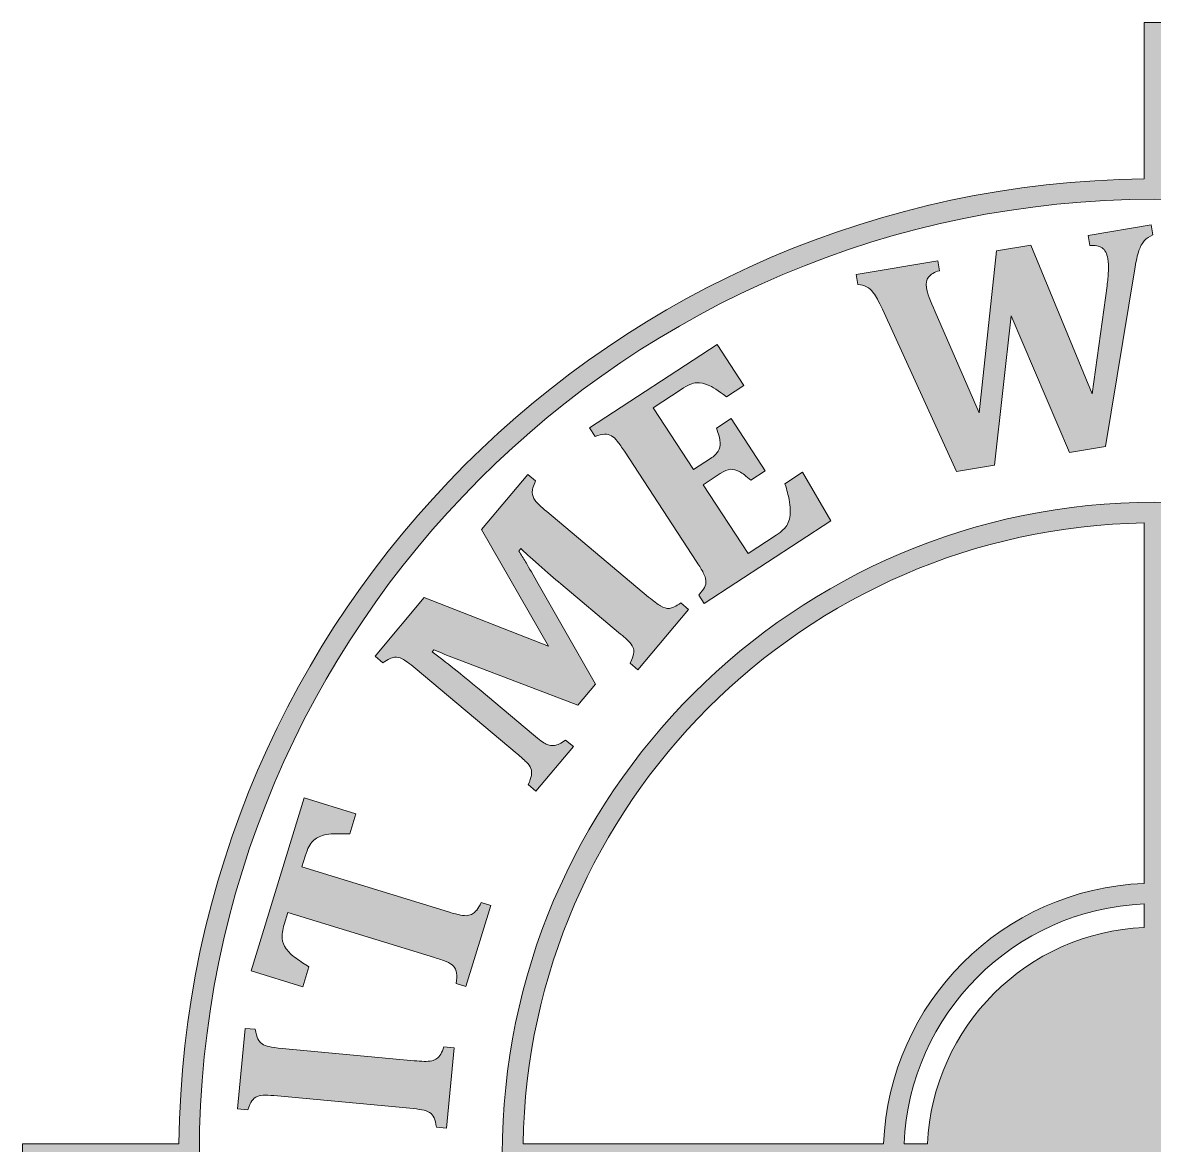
# Model space of a CAD drawing. Header units: inches. Extents: x 180 to 900, y -900 to -180.
# Drawn here: x 179.7 to 540, y -537 to -179.5 of the extents above; entities that cross this region are included whole.
import ezdxf

# ---------------------------------------------------------------- set-up
doc = ezdxf.new("R2010")
doc.units = ezdxf.units.IN
doc.header["$MEASUREMENT"] = 0
doc.layers.add('Layer 1', color=7, linetype='Continuous')

# ---------------------------------------------------------------- blocks, each defined once
blk = doc.blocks.new('block 3')
at = {"layer": 'Layer 1', "true_color": 0x040404}
h = blk.add_hatch(color=18, dxfattribs=at)
h.dxf.hatch_style = 2
edge = h.paths.add_edge_path()
edge.add_spline(control_points=[(900.25, -536.53), (900.25, -536.53), (850.48, -536.53), (850.48, -536.53), (848.73, -367.89), (711.9, -231.06), (543.26, -229.31), (543.26, -229.31), (543.26, -179.53), (543.26, -179.53), (543.26, -179.53), (536.74, -179.53), (536.74, -179.53), (536.74, -179.53), (536.74, -229.31), (536.74, -229.31), (368.1, -231.06), (231.27, -367.89), (229.52, -536.53), (229.52, -536.53), (179.75, -536.53), (179.75, -536.53), (179.75, -536.53), (179.75, -543.04), (179.75, -543.04), (179.75, -543.04), (229.52, -543.04), (229.52, -543.04), (231.27, -711.68), (368.1, -848.52), (536.74, -850.26), (536.74, -850.26), (536.74, -900.04), (536.74, -900.04), (536.74, -900.04), (543.26, -900.04), (543.26, -900.04), (543.26, -900.04), (543.26, -850.26), (543.26, -850.26), (711.9, -848.52), (848.73, -711.68), (850.48, -543.04), (850.48, -543.04), (900.25, -543.04), (900.25, -543.04), (900.25, -543.04), (900.25, -536.53), (900.25, -536.53)], knot_values=[0, 0, 0, 0, 1, 1, 1, 2, 2, 2, 3, 3, 3, 4, 4, 4, 5, 5, 5, 6, 6, 6, 7, 7, 7, 8, 8, 8, 9, 9, 9, 10, 10, 10, 11, 11, 11, 12, 12, 12, 13, 13, 13, 14, 14, 14, 15, 15, 15, 16, 16, 16, 16], degree=3, periodic=1)
edge = h.paths.add_edge_path()
edge.add_spline(control_points=[(540, -843.79), (372.37, -843.79), (236, -707.41), (236, -539.79), (236, -372.16), (372.37, -235.79), (540, -235.79), (707.63, -235.79), (844, -372.16), (844, -539.79), (844, -707.41), (707.63, -843.79), (540, -843.79)], knot_values=[0, 0, 0, 0, 1, 1, 1, 2, 2, 2, 3, 3, 3, 4, 4, 4, 4], degree=3, periodic=1)
h = blk.add_hatch(color=18, dxfattribs=at)
h.dxf.hatch_style = 2
edge = h.paths.add_edge_path()
edge.add_spline(control_points=[(540, -332.22), (425.55, -332.22), (332.44, -425.33), (332.44, -539.79), (332.44, -654.24), (425.55, -747.35), (540, -747.35), (654.45, -747.35), (747.57, -654.24), (747.57, -539.79), (747.57, -425.33), (654.45, -332.22), (540, -332.22)], knot_values=[0, 0, 0, 0, 1, 1, 1, 2, 2, 2, 3, 3, 3, 4, 4, 4, 4], degree=3, periodic=1)
edge = h.paths.add_edge_path()
edge.add_spline(control_points=[(740.96, -536.53), (740.96, -536.53), (626.17, -536.53), (626.17, -536.53), (624.49, -491.56), (588.23, -455.3), (543.26, -453.61), (543.26, -453.61), (543.26, -338.82), (543.26, -338.82), (651.53, -340.56), (739.23, -428.26), (740.96, -536.53)], knot_values=[0, 0, 0, 0, 1, 1, 1, 2, 2, 2, 3, 3, 3, 4, 4, 4, 4], degree=3, periodic=1)
edge = h.paths.add_edge_path()
edge.add_spline(control_points=[(536.74, -467.57), (499.41, -469.23), (469.45, -499.19), (467.79, -536.53), (467.79, -536.53), (460.35, -536.53), (460.35, -536.53), (462.02, -495.15), (495.36, -461.81), (536.74, -460.13), (536.74, -460.13), (536.74, -467.57), (536.74, -467.57)], knot_values=[0, 0, 0, 0, 1, 1, 1, 2, 2, 2, 3, 3, 3, 4, 4, 4, 4], degree=3, periodic=1)
edge = h.paths.add_edge_path()
edge.add_spline(control_points=[(467.79, -543.04), (469.44, -580.38), (499.41, -610.34), (536.74, -612), (536.74, -612), (536.74, -619.44), (536.74, -619.44), (495.36, -617.76), (462.02, -584.42), (460.35, -543.04), (460.35, -543.04), (467.79, -543.04), (467.79, -543.04)], knot_values=[0, 0, 0, 0, 1, 1, 1, 2, 2, 2, 3, 3, 3, 4, 4, 4, 4], degree=3, periodic=1)
edge = h.paths.add_edge_path()
edge.add_spline(control_points=[(543.26, -612), (580.59, -610.34), (610.56, -580.38), (612.21, -543.04), (612.21, -543.04), (619.65, -543.04), (619.65, -543.04), (617.98, -584.42), (584.64, -617.76), (543.26, -619.44), (543.26, -619.44), (543.26, -612), (543.26, -612)], knot_values=[0, 0, 0, 0, 1, 1, 1, 2, 2, 2, 3, 3, 3, 4, 4, 4, 4], degree=3, periodic=1)
edge = h.paths.add_edge_path()
edge.add_spline(control_points=[(612.21, -536.53), (610.55, -499.19), (580.59, -469.23), (543.26, -467.57), (543.26, -467.57), (543.26, -460.13), (543.26, -460.13), (584.64, -461.81), (617.98, -495.15), (619.65, -536.53), (619.65, -536.53), (612.21, -536.53), (612.21, -536.53)], knot_values=[0, 0, 0, 0, 1, 1, 1, 2, 2, 2, 3, 3, 3, 4, 4, 4, 4], degree=3, periodic=1)
edge = h.paths.add_edge_path()
edge.add_spline(control_points=[(536.74, -338.82), (536.74, -338.82), (536.74, -453.61), (536.74, -453.61), (491.77, -455.3), (455.51, -491.56), (453.83, -536.53), (453.83, -536.53), (339.04, -536.53), (339.04, -536.53), (340.77, -428.26), (428.48, -340.56), (536.74, -338.82)], knot_values=[0, 0, 0, 0, 1, 1, 1, 2, 2, 2, 3, 3, 3, 4, 4, 4, 4], degree=3, periodic=1)
edge = h.paths.add_edge_path()
edge.add_spline(control_points=[(339.04, -543.04), (339.04, -543.04), (453.83, -543.04), (453.83, -543.04), (455.51, -588.02), (491.77, -624.28), (536.74, -625.96), (536.74, -625.96), (536.74, -740.75), (536.74, -740.75), (428.48, -739.01), (340.77, -651.31), (339.04, -543.04)], knot_values=[0, 0, 0, 0, 1, 1, 1, 2, 2, 2, 3, 3, 3, 4, 4, 4, 4], degree=3, periodic=1)
edge = h.paths.add_edge_path()
edge.add_spline(control_points=[(543.26, -740.75), (543.26, -740.75), (543.26, -625.96), (543.26, -625.96), (588.23, -624.28), (624.49, -588.02), (626.17, -543.04), (626.17, -543.04), (740.96, -543.04), (740.96, -543.04), (739.23, -651.31), (651.53, -739.01), (543.26, -740.75)], knot_values=[0, 0, 0, 0, 1, 1, 1, 2, 2, 2, 3, 3, 3, 4, 4, 4, 4], degree=3, periodic=1)
at = {"layer": 'Layer 1', "lineweight": 0}
for points, knots in [([(900.25, -536.53), (900.25, -536.53), (850.48, -536.53), (850.48, -536.53), (848.73, -367.89), (711.9, -231.06), (543.26, -229.31), (543.26, -229.31), (543.26, -179.53), (543.26, -179.53), (543.26, -179.53), (536.74, -179.53), (536.74, -179.53), (536.74, -179.53), (536.74, -229.31), (536.74, -229.31), (368.1, -231.06), (231.27, -367.89), (229.52, -536.53), (229.52, -536.53), (179.75, -536.53), (179.75, -536.53), (179.75, -536.53), (179.75, -543.04), (179.75, -543.04), (179.75, -543.04), (229.52, -543.04), (229.52, -543.04), (231.27, -711.68), (368.1, -848.52), (536.74, -850.26), (536.74, -850.26), (536.74, -900.04), (536.74, -900.04), (536.74, -900.04), (543.26, -900.04), (543.26, -900.04), (543.26, -900.04), (543.26, -850.26), (543.26, -850.26), (711.9, -848.52), (848.73, -711.68), (850.48, -543.04), (850.48, -543.04), (900.25, -543.04), (900.25, -543.04), (900.25, -543.04), (900.25, -536.53), (900.25, -536.53)], [0, 0, 0, 0, 1, 1, 1, 2, 2, 2, 3, 3, 3, 4, 4, 4, 5, 5, 5, 6, 6, 6, 7, 7, 7, 8, 8, 8, 9, 9, 9, 10, 10, 10, 11, 11, 11, 12, 12, 12, 13, 13, 13, 14, 14, 14, 15, 15, 15, 16, 16, 16, 16]), ([(540, -843.79), (372.37, -843.79), (236, -707.41), (236, -539.79), (236, -372.16), (372.37, -235.79), (540, -235.79), (707.63, -235.79), (844, -372.16), (844, -539.79), (844, -707.41), (707.63, -843.79), (540, -843.79)], [0, 0, 0, 0, 1, 1, 1, 2, 2, 2, 3, 3, 3, 4, 4, 4, 4]), ([(540, -332.22), (425.55, -332.22), (332.44, -425.33), (332.44, -539.79), (332.44, -654.24), (425.55, -747.35), (540, -747.35), (654.45, -747.35), (747.57, -654.24), (747.57, -539.79), (747.57, -425.33), (654.45, -332.22), (540, -332.22)], [0, 0, 0, 0, 1, 1, 1, 2, 2, 2, 3, 3, 3, 4, 4, 4, 4]), ([(536.74, -338.82), (536.74, -338.82), (536.74, -453.61), (536.74, -453.61), (491.77, -455.3), (455.51, -491.56), (453.83, -536.53), (453.83, -536.53), (339.04, -536.53), (339.04, -536.53), (340.77, -428.26), (428.48, -340.56), (536.74, -338.82)], [0, 0, 0, 0, 1, 1, 1, 2, 2, 2, 3, 3, 3, 4, 4, 4, 4]), ([(536.74, -467.57), (499.41, -469.23), (469.45, -499.19), (467.79, -536.53), (467.79, -536.53), (460.35, -536.53), (460.35, -536.53), (462.02, -495.15), (495.36, -461.81), (536.74, -460.13), (536.74, -460.13), (536.74, -467.57), (536.74, -467.57)], [0, 0, 0, 0, 1, 1, 1, 2, 2, 2, 3, 3, 3, 4, 4, 4, 4])]:
    blk.add_open_spline(points, degree=3, knots=knots, dxfattribs=at)
blk = doc.blocks.new('block 4')
at = {"layer": 'Layer 1', "true_color": 0x040404}
h = blk.add_hatch(color=18, dxfattribs=at)
h.dxf.hatch_style = 2
edge = h.paths.add_edge_path()
edge.add_spline(control_points=[(524.95, -263.3), (525.15, -261.75), (525.29, -260.19), (525.36, -258.64), (525.43, -257.09), (525.37, -255.78), (525.19, -254.72), (524.91, -253.05), (524.29, -251.88), (523.34, -251.23), (522.39, -250.58), (521.08, -250.33), (519.42, -250.48), (519.42, -250.48), (518.88, -247.29), (518.88, -247.29), (518.88, -247.29), (539.02, -243.91), (539.02, -243.91), (539.02, -243.91), (539.55, -247.09), (539.55, -247.09), (538.4, -247.55), (537.48, -248.18), (536.79, -248.97), (536.1, -249.77), (535.53, -250.82), (535.08, -252.11), (534.64, -253.41), (534.17, -255.54), (533.68, -258.51), (533.68, -258.51), (524.46, -314.48), (524.46, -314.48), (524.46, -314.48), (512.97, -316.41), (512.97, -316.41), (512.97, -316.41), (494.44, -272.9), (494.44, -272.9), (494.44, -272.9), (489.12, -320.42), (489.12, -320.42), (489.12, -320.42), (477.04, -322.45), (477.04, -322.45), (477.04, -322.45), (453.42, -270.81), (453.42, -270.81), (452.26, -268.29), (451.33, -266.56), (450.61, -265.62), (449.89, -264.68), (449.15, -264.01), (448.38, -263.61), (447.62, -263.21), (446.7, -262.97), (445.63, -262.88), (445.63, -262.88), (445.09, -259.69), (445.09, -259.69), (445.09, -259.69), (471.07, -255.33), (471.07, -255.33), (471.07, -255.33), (471.61, -258.51), (471.61, -258.51), (469.97, -258.99), (468.81, -259.66), (468.13, -260.54), (467.45, -261.42), (467.22, -262.53), (467.45, -263.88), (467.73, -265.59), (468.65, -268.17), (470.19, -271.61), (470.19, -271.61), (484.18, -303.77), (484.18, -303.77), (484.18, -303.77), (489.76, -252.19), (489.76, -252.19), (489.76, -252.19), (500.68, -250.35), (500.68, -250.35), (500.68, -250.35), (520.25, -297.71), (520.25, -297.71), (520.25, -297.71), (524.95, -263.3), (524.95, -263.3)], knot_values=[0, 0, 0, 0, 1, 1, 1, 2, 2, 2, 3, 3, 3, 4, 4, 4, 5, 5, 5, 6, 6, 6, 7, 7, 7, 8, 8, 8, 9, 9, 9, 10, 10, 10, 11, 11, 11, 12, 12, 12, 13, 13, 13, 14, 14, 14, 15, 15, 15, 16, 16, 16, 17, 17, 17, 18, 18, 18, 19, 19, 19, 20, 20, 20, 21, 21, 21, 22, 22, 22, 23, 23, 23, 24, 24, 24, 25, 25, 25, 26, 26, 26, 27, 27, 27, 28, 28, 28, 29, 29, 29, 30, 30, 30, 30], degree=3, periodic=1)
h = blk.add_hatch(color=18, dxfattribs=at)
h.dxf.hatch_style = 2
edge = h.paths.add_edge_path()
edge.add_spline(control_points=[(400.84, -281.98), (400.84, -281.98), (409.36, -295.01), (409.36, -295.01), (409.36, -295.01), (403.75, -298.68), (403.75, -298.68), (401.15, -296.67), (399.24, -295.42), (398.01, -294.91), (396.78, -294.41), (395.56, -294.18), (394.33, -294.21), (393.11, -294.25), (391.45, -294.96), (389.34, -296.33), (389.34, -296.33), (380.41, -302.17), (380.41, -302.17), (380.41, -302.17), (393.26, -321.85), (393.26, -321.85), (393.26, -321.85), (398.67, -318.31), (398.67, -318.31), (399.88, -317.53), (400.71, -316.74), (401.17, -315.95), (401.63, -315.17), (401.82, -314.23), (401.76, -313.14), (401.69, -312.05), (401.32, -310.54), (400.64, -308.61), (400.64, -308.61), (405.27, -305.58), (405.27, -305.58), (405.27, -305.58), (416.15, -322.22), (416.15, -322.22), (416.15, -322.22), (411.51, -325.25), (411.51, -325.25), (410.09, -323.92), (408.88, -322.98), (407.87, -322.45), (406.86, -321.92), (405.92, -321.69), (405.05, -321.75), (404.17, -321.82), (403.09, -322.27), (401.81, -323.11), (401.81, -323.11), (396.4, -326.65), (396.4, -326.65), (396.4, -326.65), (410.7, -348.54), (410.7, -348.54), (410.7, -348.54), (419.59, -342.72), (419.59, -342.72), (420.55, -342.1), (421.32, -341.51), (421.89, -340.96), (422.47, -340.41), (422.92, -339.81), (423.24, -339.17), (423.56, -338.53), (423.79, -337.8), (423.93, -336.96), (424.07, -336.13), (424.13, -335.3), (424.11, -334.45), (424.08, -333.61), (423.95, -332.56), (423.72, -331.31), (423.49, -330.06), (423.05, -328.41), (422.42, -326.37), (422.42, -326.37), (428.04, -322.7), (428.04, -322.7), (428.04, -322.7), (437.04, -338.17), (437.04, -338.17), (437.04, -338.17), (396.74, -364.5), (396.74, -364.5), (396.74, -364.5), (394.97, -361.79), (394.97, -361.79), (395.8, -360.86), (396.41, -360.04), (396.79, -359.35), (397.18, -358.65), (397.33, -357.93), (397.25, -357.18), (397.17, -356.43), (396.89, -355.6), (396.41, -354.68), (395.93, -353.77), (395.26, -352.66), (394.4, -351.34), (394.4, -351.34), (371.32, -316.01), (371.32, -316.01), (370.48, -314.73), (369.74, -313.67), (369.1, -312.84), (368.46, -312.01), (367.82, -311.41), (367.17, -311.05), (366.53, -310.7), (365.8, -310.54), (364.99, -310.58), (364.18, -310.62), (363.16, -310.85), (361.95, -311.25), (361.95, -311.25), (360.18, -308.54), (360.18, -308.54), (360.18, -308.54), (400.84, -281.98), (400.84, -281.98)], knot_values=[0, 0, 0, 0, 1, 1, 1, 2, 2, 2, 3, 3, 3, 4, 4, 4, 5, 5, 5, 6, 6, 6, 7, 7, 7, 8, 8, 8, 9, 9, 9, 10, 10, 10, 11, 11, 11, 12, 12, 12, 13, 13, 13, 14, 14, 14, 15, 15, 15, 16, 16, 16, 17, 17, 17, 18, 18, 18, 19, 19, 19, 20, 20, 20, 21, 21, 21, 22, 22, 22, 23, 23, 23, 24, 24, 24, 25, 25, 25, 26, 26, 26, 27, 27, 27, 28, 28, 28, 29, 29, 29, 30, 30, 30, 31, 31, 31, 32, 32, 32, 33, 33, 33, 34, 34, 34, 35, 35, 35, 36, 36, 36, 37, 37, 37, 38, 38, 38, 39, 39, 39, 40, 40, 40, 41, 41, 41, 41], degree=3, periodic=1)
h = blk.add_hatch(color=18, dxfattribs=at)
h.dxf.hatch_style = 2
edge = h.paths.add_edge_path()
edge.add_spline(control_points=[(343.01, -325.44), (342.27, -327.08), (341.92, -328.32), (341.96, -329.16), (342, -330), (342.31, -330.83), (342.89, -331.63), (343.47, -332.44), (344.7, -333.63), (346.57, -335.2), (346.57, -335.2), (379.02, -362.43), (379.02, -362.43), (380.54, -363.71), (381.81, -364.65), (382.83, -365.25), (383.84, -365.84), (384.77, -366.1), (385.62, -366.03), (386.47, -365.95), (387.69, -365.36), (389.26, -364.25), (389.26, -364.25), (391.73, -366.33), (391.73, -366.33), (391.73, -366.33), (375.58, -385.57), (375.58, -385.57), (375.58, -385.57), (373.11, -383.49), (373.11, -383.49), (373.73, -382.14), (374.11, -381.16), (374.24, -380.54), (374.37, -379.93), (374.36, -379.35), (374.19, -378.81), (374.03, -378.27), (373.63, -377.63), (372.98, -376.9), (372.34, -376.17), (371.17, -375.09), (369.47, -373.66), (369.47, -373.66), (351.09, -358.24), (351.09, -358.24), (349.06, -356.54), (346.71, -354.5), (344.02, -352.11), (341.33, -349.73), (339.44, -348.02), (338.36, -346.98), (338.36, -346.98), (337.7, -347.76), (337.7, -347.76), (338.44, -348.9), (339.16, -350.05), (339.84, -351.19), (340.52, -352.34), (341.71, -354.41), (343.41, -357.41), (343.41, -357.41), (362.05, -390.19), (362.05, -390.19), (362.05, -390.19), (356.51, -396.79), (356.51, -396.79), (356.51, -396.79), (317.22, -381.84), (317.22, -381.84), (314.96, -381.02), (312.79, -380.13), (310.69, -379.18), (310.69, -379.18), (310.12, -379.86), (310.12, -379.86), (314.46, -383.07), (319.44, -387.04), (325.07, -391.76), (325.07, -391.76), (342.32, -406.24), (342.32, -406.24), (344.17, -407.79), (345.53, -408.78), (346.41, -409.22), (347.28, -409.65), (348.17, -409.8), (349.09, -409.68), (350, -409.55), (351.17, -408.97), (352.59, -407.95), (352.59, -407.95), (355.06, -410.02), (355.06, -410.02), (355.06, -410.02), (343.16, -424.2), (343.16, -424.2), (343.16, -424.2), (340.69, -422.12), (340.69, -422.12), (341.21, -420.99), (341.55, -420.03), (341.7, -419.24), (341.85, -418.45), (341.8, -417.71), (341.53, -417.01), (341.26, -416.32), (340.76, -415.61), (340.04, -414.9), (339.32, -414.19), (338.35, -413.33), (337.15, -412.32), (337.15, -412.32), (304.71, -385.09), (304.71, -385.09), (302.81, -383.5), (301.44, -382.49), (300.6, -382.06), (299.77, -381.64), (298.92, -381.47), (298.07, -381.57), (297.23, -381.67), (296.01, -382.25), (294.44, -383.31), (294.44, -383.31), (291.96, -381.24), (291.96, -381.24), (291.96, -381.24), (307.61, -362.59), (307.61, -362.59), (307.61, -362.59), (347.12, -378.05), (347.12, -378.05), (347.12, -378.05), (325.77, -340.95), (325.77, -340.95), (325.77, -340.95), (340.53, -323.36), (340.53, -323.36), (340.53, -323.36), (343.01, -325.44), (343.01, -325.44)], knot_values=[0, 0, 0, 0, 1, 1, 1, 2, 2, 2, 3, 3, 3, 4, 4, 4, 5, 5, 5, 6, 6, 6, 7, 7, 7, 8, 8, 8, 9, 9, 9, 10, 10, 10, 11, 11, 11, 12, 12, 12, 13, 13, 13, 14, 14, 14, 15, 15, 15, 16, 16, 16, 17, 17, 17, 18, 18, 18, 19, 19, 19, 20, 20, 20, 21, 21, 21, 22, 22, 22, 23, 23, 23, 24, 24, 24, 25, 25, 25, 26, 26, 26, 27, 27, 27, 28, 28, 28, 29, 29, 29, 30, 30, 30, 31, 31, 31, 32, 32, 32, 33, 33, 33, 34, 34, 34, 35, 35, 35, 36, 36, 36, 37, 37, 37, 38, 38, 38, 39, 39, 39, 40, 40, 40, 41, 41, 41, 42, 42, 42, 43, 43, 43, 44, 44, 44, 45, 45, 45, 46, 46, 46, 47, 47, 47, 47], degree=3, periodic=1)
h = blk.add_hatch(color=18, dxfattribs=at)
h.dxf.hatch_style = 2
edge = h.paths.add_edge_path()
edge.add_spline(control_points=[(320.86, -486.45), (320.86, -486.45), (317.77, -485.5), (317.77, -485.5), (317.96, -484.13), (317.99, -483), (317.86, -482.12), (317.74, -481.25), (317.41, -480.52), (316.87, -479.95), (316.33, -479.37), (315.57, -478.88), (314.58, -478.48), (313.6, -478.07), (312.35, -477.64), (310.86, -477.18), (310.86, -477.18), (264.19, -462.83), (264.19, -462.83), (264.19, -462.83), (263.02, -466.62), (263.02, -466.62), (262.45, -468.5), (262.23, -470), (262.36, -471.13), (262.49, -472.26), (262.91, -473.34), (263.62, -474.36), (264.33, -475.38), (265.39, -476.4), (266.8, -477.42), (268.22, -478.43), (269.57, -479.33), (270.87, -480.1), (270.87, -480.1), (268.9, -486.51), (268.9, -486.51), (268.9, -486.51), (252.47, -481.46), (252.47, -481.46), (252.47, -481.46), (269.41, -426.37), (269.41, -426.37), (269.41, -426.37), (285.83, -431.42), (285.83, -431.42), (285.83, -431.42), (283.86, -437.84), (283.86, -437.84), (281.56, -437.78), (279.86, -437.77), (278.75, -437.8), (277.65, -437.84), (276.68, -437.96), (275.85, -438.16), (275.02, -438.37), (274.29, -438.63), (273.68, -438.96), (273.07, -439.28), (272.54, -439.67), (272.1, -440.11), (271.65, -440.55), (271.24, -441.15), (270.86, -441.91), (270.47, -442.66), (270.08, -443.67), (269.69, -444.95), (269.69, -444.95), (268.65, -448.32), (268.65, -448.32), (268.65, -448.32), (315.32, -462.67), (315.32, -462.67), (316.97, -463.18), (318.24, -463.52), (319.13, -463.69), (320.01, -463.86), (320.76, -463.9), (321.37, -463.81), (321.98, -463.73), (322.5, -463.55), (322.94, -463.3), (323.37, -463.04), (323.82, -462.63), (324.28, -462.07), (324.75, -461.51), (325.22, -460.71), (325.72, -459.67), (325.72, -459.67), (328.8, -460.62), (328.8, -460.62), (328.8, -460.62), (320.86, -486.45), (320.86, -486.45)], knot_values=[0, 0, 0, 0, 1, 1, 1, 2, 2, 2, 3, 3, 3, 4, 4, 4, 5, 5, 5, 6, 6, 6, 7, 7, 7, 8, 8, 8, 9, 9, 9, 10, 10, 10, 11, 11, 11, 12, 12, 12, 13, 13, 13, 14, 14, 14, 15, 15, 15, 16, 16, 16, 17, 17, 17, 18, 18, 18, 19, 19, 19, 20, 20, 20, 21, 21, 21, 22, 22, 22, 23, 23, 23, 24, 24, 24, 25, 25, 25, 26, 26, 26, 27, 27, 27, 28, 28, 28, 29, 29, 29, 30, 30, 30, 31, 31, 31, 31], degree=3, periodic=1)
h = blk.add_hatch(color=18, dxfattribs=at)
h.dxf.hatch_style = 2
edge = h.paths.add_edge_path()
edge.add_spline(control_points=[(304.36, -510.03), (305.5, -510.14), (306.56, -510.21), (307.54, -510.23), (308.52, -510.26), (309.33, -510.2), (309.97, -510.06), (310.6, -509.92), (311.15, -509.69), (311.61, -509.35), (312.06, -509.02), (312.48, -508.54), (312.84, -507.92), (313.21, -507.3), (313.56, -506.53), (313.87, -505.6), (313.87, -505.6), (317.09, -505.9), (317.09, -505.9), (317.09, -505.9), (314.71, -531.5), (314.71, -531.5), (314.71, -531.5), (311.49, -531.2), (311.49, -531.2), (311.28, -529.97), (311.02, -528.99), (310.71, -528.25), (310.4, -527.52), (309.93, -526.95), (309.3, -526.55), (308.66, -526.15), (307.84, -525.85), (306.82, -525.65), (305.81, -525.46), (304.52, -525.29), (302.96, -525.15), (302.96, -525.15), (260.88, -521.24), (260.88, -521.24), (259.32, -521.1), (258.03, -521.02), (257.02, -521.01), (256, -521), (255.15, -521.13), (254.45, -521.41), (253.75, -521.69), (253.17, -522.16), (252.72, -522.82), (252.26, -523.48), (251.82, -524.42), (251.38, -525.62), (251.38, -525.62), (248.16, -525.32), (248.16, -525.32), (248.16, -525.32), (250.54, -499.73), (250.54, -499.73), (250.54, -499.73), (253.75, -500.03), (253.75, -500.03), (253.99, -501.39), (254.28, -502.41), (254.62, -503.08), (254.97, -503.75), (255.42, -504.28), (255.98, -504.66), (256.53, -505.04), (257.28, -505.34), (258.21, -505.55), (259.14, -505.77), (260.51, -505.96), (262.33, -506.13), (262.33, -506.13), (304.36, -510.03), (304.36, -510.03)], knot_values=[0, 0, 0, 0, 1, 1, 1, 2, 2, 2, 3, 3, 3, 4, 4, 4, 5, 5, 5, 6, 6, 6, 7, 7, 7, 8, 8, 8, 9, 9, 9, 10, 10, 10, 11, 11, 11, 12, 12, 12, 13, 13, 13, 14, 14, 14, 15, 15, 15, 16, 16, 16, 17, 17, 17, 18, 18, 18, 19, 19, 19, 20, 20, 20, 21, 21, 21, 22, 22, 22, 23, 23, 23, 24, 24, 24, 25, 25, 25, 25], degree=3, periodic=1)
at = {"layer": 'Layer 1', "lineweight": 0}
for points, knots in [([(524.95, -263.3), (525.15, -261.75), (525.29, -260.19), (525.36, -258.64), (525.43, -257.09), (525.37, -255.78), (525.19, -254.72), (524.91, -253.05), (524.29, -251.88), (523.34, -251.23), (522.39, -250.58), (521.08, -250.33), (519.42, -250.48), (519.42, -250.48), (518.88, -247.29), (518.88, -247.29), (518.88, -247.29), (539.02, -243.91), (539.02, -243.91), (539.02, -243.91), (539.55, -247.09), (539.55, -247.09), (538.4, -247.55), (537.48, -248.18), (536.79, -248.97), (536.1, -249.77), (535.53, -250.82), (535.08, -252.11), (534.64, -253.41), (534.17, -255.54), (533.68, -258.51), (533.68, -258.51), (524.46, -314.48), (524.46, -314.48), (524.46, -314.48), (512.97, -316.41), (512.97, -316.41), (512.97, -316.41), (494.44, -272.9), (494.44, -272.9), (494.44, -272.9), (489.12, -320.42), (489.12, -320.42), (489.12, -320.42), (477.04, -322.45), (477.04, -322.45), (477.04, -322.45), (453.42, -270.81), (453.42, -270.81), (452.26, -268.29), (451.33, -266.56), (450.61, -265.62), (449.89, -264.68), (449.15, -264.01), (448.38, -263.61), (447.62, -263.21), (446.7, -262.97), (445.63, -262.88), (445.63, -262.88), (445.09, -259.69), (445.09, -259.69), (445.09, -259.69), (471.07, -255.33), (471.07, -255.33), (471.07, -255.33), (471.61, -258.51), (471.61, -258.51), (469.97, -258.99), (468.81, -259.66), (468.13, -260.54), (467.45, -261.42), (467.22, -262.53), (467.45, -263.88), (467.73, -265.59), (468.65, -268.17), (470.19, -271.61), (470.19, -271.61), (484.18, -303.77), (484.18, -303.77), (484.18, -303.77), (489.76, -252.19), (489.76, -252.19), (489.76, -252.19), (500.68, -250.35), (500.68, -250.35), (500.68, -250.35), (520.25, -297.71), (520.25, -297.71), (520.25, -297.71), (524.95, -263.3), (524.95, -263.3)], [0, 0, 0, 0, 1, 1, 1, 2, 2, 2, 3, 3, 3, 4, 4, 4, 5, 5, 5, 6, 6, 6, 7, 7, 7, 8, 8, 8, 9, 9, 9, 10, 10, 10, 11, 11, 11, 12, 12, 12, 13, 13, 13, 14, 14, 14, 15, 15, 15, 16, 16, 16, 17, 17, 17, 18, 18, 18, 19, 19, 19, 20, 20, 20, 21, 21, 21, 22, 22, 22, 23, 23, 23, 24, 24, 24, 25, 25, 25, 26, 26, 26, 27, 27, 27, 28, 28, 28, 29, 29, 29, 30, 30, 30, 30]), ([(400.84, -281.98), (400.84, -281.98), (409.36, -295.01), (409.36, -295.01), (409.36, -295.01), (403.75, -298.68), (403.75, -298.68), (401.15, -296.67), (399.24, -295.42), (398.01, -294.91), (396.78, -294.41), (395.56, -294.18), (394.33, -294.21), (393.11, -294.25), (391.45, -294.96), (389.34, -296.33), (389.34, -296.33), (380.41, -302.17), (380.41, -302.17), (380.41, -302.17), (393.26, -321.85), (393.26, -321.85), (393.26, -321.85), (398.67, -318.31), (398.67, -318.31), (399.88, -317.53), (400.71, -316.74), (401.17, -315.95), (401.63, -315.17), (401.82, -314.23), (401.76, -313.14), (401.69, -312.05), (401.32, -310.54), (400.64, -308.61), (400.64, -308.61), (405.27, -305.58), (405.27, -305.58), (405.27, -305.58), (416.15, -322.22), (416.15, -322.22), (416.15, -322.22), (411.51, -325.25), (411.51, -325.25), (410.09, -323.92), (408.88, -322.98), (407.87, -322.45), (406.86, -321.92), (405.92, -321.69), (405.05, -321.75), (404.17, -321.82), (403.09, -322.27), (401.81, -323.11), (401.81, -323.11), (396.4, -326.65), (396.4, -326.65), (396.4, -326.65), (410.7, -348.54), (410.7, -348.54), (410.7, -348.54), (419.59, -342.72), (419.59, -342.72), (420.55, -342.1), (421.32, -341.51), (421.89, -340.96), (422.47, -340.41), (422.92, -339.81), (423.24, -339.17), (423.56, -338.53), (423.79, -337.8), (423.93, -336.96), (424.07, -336.13), (424.13, -335.3), (424.11, -334.45), (424.08, -333.61), (423.95, -332.56), (423.72, -331.31), (423.49, -330.06), (423.05, -328.41), (422.42, -326.37), (422.42, -326.37), (428.04, -322.7), (428.04, -322.7), (428.04, -322.7), (437.04, -338.17), (437.04, -338.17), (437.04, -338.17), (396.74, -364.5), (396.74, -364.5), (396.74, -364.5), (394.97, -361.79), (394.97, -361.79), (395.8, -360.86), (396.41, -360.04), (396.79, -359.35), (397.18, -358.65), (397.33, -357.93), (397.25, -357.18), (397.17, -356.43), (396.89, -355.6), (396.41, -354.68), (395.93, -353.77), (395.26, -352.66), (394.4, -351.34), (394.4, -351.34), (371.32, -316.01), (371.32, -316.01), (370.48, -314.73), (369.74, -313.67), (369.1, -312.84), (368.46, -312.01), (367.82, -311.41), (367.17, -311.05), (366.53, -310.7), (365.8, -310.54), (364.99, -310.58), (364.18, -310.62), (363.16, -310.85), (361.95, -311.25), (361.95, -311.25), (360.18, -308.54), (360.18, -308.54), (360.18, -308.54), (400.84, -281.98), (400.84, -281.98)], [0, 0, 0, 0, 1, 1, 1, 2, 2, 2, 3, 3, 3, 4, 4, 4, 5, 5, 5, 6, 6, 6, 7, 7, 7, 8, 8, 8, 9, 9, 9, 10, 10, 10, 11, 11, 11, 12, 12, 12, 13, 13, 13, 14, 14, 14, 15, 15, 15, 16, 16, 16, 17, 17, 17, 18, 18, 18, 19, 19, 19, 20, 20, 20, 21, 21, 21, 22, 22, 22, 23, 23, 23, 24, 24, 24, 25, 25, 25, 26, 26, 26, 27, 27, 27, 28, 28, 28, 29, 29, 29, 30, 30, 30, 31, 31, 31, 32, 32, 32, 33, 33, 33, 34, 34, 34, 35, 35, 35, 36, 36, 36, 37, 37, 37, 38, 38, 38, 39, 39, 39, 40, 40, 40, 41, 41, 41, 41]), ([(343.01, -325.44), (342.27, -327.08), (341.92, -328.32), (341.96, -329.16), (342, -330), (342.31, -330.83), (342.89, -331.63), (343.47, -332.44), (344.7, -333.63), (346.57, -335.2), (346.57, -335.2), (379.02, -362.43), (379.02, -362.43), (380.54, -363.71), (381.81, -364.65), (382.83, -365.25), (383.84, -365.84), (384.77, -366.1), (385.62, -366.03), (386.47, -365.95), (387.69, -365.36), (389.26, -364.25), (389.26, -364.25), (391.73, -366.33), (391.73, -366.33), (391.73, -366.33), (375.58, -385.57), (375.58, -385.57), (375.58, -385.57), (373.11, -383.49), (373.11, -383.49), (373.73, -382.14), (374.11, -381.16), (374.24, -380.54), (374.37, -379.93), (374.36, -379.35), (374.19, -378.81), (374.03, -378.27), (373.63, -377.63), (372.98, -376.9), (372.34, -376.17), (371.17, -375.09), (369.47, -373.66), (369.47, -373.66), (351.09, -358.24), (351.09, -358.24), (349.06, -356.54), (346.71, -354.5), (344.02, -352.11), (341.33, -349.73), (339.44, -348.02), (338.36, -346.98), (338.36, -346.98), (337.7, -347.76), (337.7, -347.76), (338.44, -348.9), (339.16, -350.05), (339.84, -351.19), (340.52, -352.34), (341.71, -354.41), (343.41, -357.41), (343.41, -357.41), (362.05, -390.19), (362.05, -390.19), (362.05, -390.19), (356.51, -396.79), (356.51, -396.79), (356.51, -396.79), (317.22, -381.84), (317.22, -381.84), (314.96, -381.02), (312.79, -380.13), (310.69, -379.18), (310.69, -379.18), (310.12, -379.86), (310.12, -379.86), (314.46, -383.07), (319.44, -387.04), (325.07, -391.76), (325.07, -391.76), (342.32, -406.24), (342.32, -406.24), (344.17, -407.79), (345.53, -408.78), (346.41, -409.22), (347.28, -409.65), (348.17, -409.8), (349.09, -409.68), (350, -409.55), (351.17, -408.97), (352.59, -407.95), (352.59, -407.95), (355.06, -410.02), (355.06, -410.02), (355.06, -410.02), (343.16, -424.2), (343.16, -424.2), (343.16, -424.2), (340.69, -422.12), (340.69, -422.12), (341.21, -420.99), (341.55, -420.03), (341.7, -419.24), (341.85, -418.45), (341.8, -417.71), (341.53, -417.01), (341.26, -416.32), (340.76, -415.61), (340.04, -414.9), (339.32, -414.19), (338.35, -413.33), (337.15, -412.32), (337.15, -412.32), (304.71, -385.09), (304.71, -385.09), (302.81, -383.5), (301.44, -382.49), (300.6, -382.06), (299.77, -381.64), (298.92, -381.47), (298.07, -381.57), (297.23, -381.67), (296.01, -382.25), (294.44, -383.31), (294.44, -383.31), (291.96, -381.24), (291.96, -381.24), (291.96, -381.24), (307.61, -362.59), (307.61, -362.59), (307.61, -362.59), (347.12, -378.05), (347.12, -378.05), (347.12, -378.05), (325.77, -340.95), (325.77, -340.95), (325.77, -340.95), (340.53, -323.36), (340.53, -323.36), (340.53, -323.36), (343.01, -325.44), (343.01, -325.44)], [0, 0, 0, 0, 1, 1, 1, 2, 2, 2, 3, 3, 3, 4, 4, 4, 5, 5, 5, 6, 6, 6, 7, 7, 7, 8, 8, 8, 9, 9, 9, 10, 10, 10, 11, 11, 11, 12, 12, 12, 13, 13, 13, 14, 14, 14, 15, 15, 15, 16, 16, 16, 17, 17, 17, 18, 18, 18, 19, 19, 19, 20, 20, 20, 21, 21, 21, 22, 22, 22, 23, 23, 23, 24, 24, 24, 25, 25, 25, 26, 26, 26, 27, 27, 27, 28, 28, 28, 29, 29, 29, 30, 30, 30, 31, 31, 31, 32, 32, 32, 33, 33, 33, 34, 34, 34, 35, 35, 35, 36, 36, 36, 37, 37, 37, 38, 38, 38, 39, 39, 39, 40, 40, 40, 41, 41, 41, 42, 42, 42, 43, 43, 43, 44, 44, 44, 45, 45, 45, 46, 46, 46, 47, 47, 47, 47]), ([(320.86, -486.45), (320.86, -486.45), (317.77, -485.5), (317.77, -485.5), (317.96, -484.13), (317.99, -483), (317.86, -482.12), (317.74, -481.25), (317.41, -480.52), (316.87, -479.95), (316.33, -479.37), (315.57, -478.88), (314.58, -478.48), (313.6, -478.07), (312.35, -477.64), (310.86, -477.18), (310.86, -477.18), (264.19, -462.83), (264.19, -462.83), (264.19, -462.83), (263.02, -466.62), (263.02, -466.62), (262.45, -468.5), (262.23, -470), (262.36, -471.13), (262.49, -472.26), (262.91, -473.34), (263.62, -474.36), (264.33, -475.38), (265.39, -476.4), (266.8, -477.42), (268.22, -478.43), (269.57, -479.33), (270.87, -480.1), (270.87, -480.1), (268.9, -486.51), (268.9, -486.51), (268.9, -486.51), (252.47, -481.46), (252.47, -481.46), (252.47, -481.46), (269.41, -426.37), (269.41, -426.37), (269.41, -426.37), (285.83, -431.42), (285.83, -431.42), (285.83, -431.42), (283.86, -437.84), (283.86, -437.84), (281.56, -437.78), (279.86, -437.77), (278.75, -437.8), (277.65, -437.84), (276.68, -437.96), (275.85, -438.16), (275.02, -438.37), (274.29, -438.63), (273.68, -438.96), (273.07, -439.28), (272.54, -439.67), (272.1, -440.11), (271.65, -440.55), (271.24, -441.15), (270.86, -441.91), (270.47, -442.66), (270.08, -443.67), (269.69, -444.95), (269.69, -444.95), (268.65, -448.32), (268.65, -448.32), (268.65, -448.32), (315.32, -462.67), (315.32, -462.67), (316.97, -463.18), (318.24, -463.52), (319.13, -463.69), (320.01, -463.86), (320.76, -463.9), (321.37, -463.81), (321.98, -463.73), (322.5, -463.55), (322.94, -463.3), (323.37, -463.04), (323.82, -462.63), (324.28, -462.07), (324.75, -461.51), (325.22, -460.71), (325.72, -459.67), (325.72, -459.67), (328.8, -460.62), (328.8, -460.62), (328.8, -460.62), (320.86, -486.45), (320.86, -486.45)], [0, 0, 0, 0, 1, 1, 1, 2, 2, 2, 3, 3, 3, 4, 4, 4, 5, 5, 5, 6, 6, 6, 7, 7, 7, 8, 8, 8, 9, 9, 9, 10, 10, 10, 11, 11, 11, 12, 12, 12, 13, 13, 13, 14, 14, 14, 15, 15, 15, 16, 16, 16, 17, 17, 17, 18, 18, 18, 19, 19, 19, 20, 20, 20, 21, 21, 21, 22, 22, 22, 23, 23, 23, 24, 24, 24, 25, 25, 25, 26, 26, 26, 27, 27, 27, 28, 28, 28, 29, 29, 29, 30, 30, 30, 31, 31, 31, 31]), ([(304.36, -510.03), (305.5, -510.14), (306.56, -510.21), (307.54, -510.23), (308.52, -510.26), (309.33, -510.2), (309.97, -510.06), (310.6, -509.92), (311.15, -509.69), (311.61, -509.35), (312.06, -509.02), (312.48, -508.54), (312.84, -507.92), (313.21, -507.3), (313.56, -506.53), (313.87, -505.6), (313.87, -505.6), (317.09, -505.9), (317.09, -505.9), (317.09, -505.9), (314.71, -531.5), (314.71, -531.5), (314.71, -531.5), (311.49, -531.2), (311.49, -531.2), (311.28, -529.97), (311.02, -528.99), (310.71, -528.25), (310.4, -527.52), (309.93, -526.95), (309.3, -526.55), (308.66, -526.15), (307.84, -525.85), (306.82, -525.65), (305.81, -525.46), (304.52, -525.29), (302.96, -525.15), (302.96, -525.15), (260.88, -521.24), (260.88, -521.24), (259.32, -521.1), (258.03, -521.02), (257.02, -521.01), (256, -521), (255.15, -521.13), (254.45, -521.41), (253.75, -521.69), (253.17, -522.16), (252.72, -522.82), (252.26, -523.48), (251.82, -524.42), (251.38, -525.62), (251.38, -525.62), (248.16, -525.32), (248.16, -525.32), (248.16, -525.32), (250.54, -499.73), (250.54, -499.73), (250.54, -499.73), (253.75, -500.03), (253.75, -500.03), (253.99, -501.39), (254.28, -502.41), (254.62, -503.08), (254.97, -503.75), (255.42, -504.28), (255.98, -504.66), (256.53, -505.04), (257.28, -505.34), (258.21, -505.55), (259.14, -505.77), (260.51, -505.96), (262.33, -506.13), (262.33, -506.13), (304.36, -510.03), (304.36, -510.03)], [0, 0, 0, 0, 1, 1, 1, 2, 2, 2, 3, 3, 3, 4, 4, 4, 5, 5, 5, 6, 6, 6, 7, 7, 7, 8, 8, 8, 9, 9, 9, 10, 10, 10, 11, 11, 11, 12, 12, 12, 13, 13, 13, 14, 14, 14, 15, 15, 15, 16, 16, 16, 17, 17, 17, 18, 18, 18, 19, 19, 19, 20, 20, 20, 21, 21, 21, 22, 22, 22, 23, 23, 23, 24, 24, 24, 25, 25, 25, 25])]:
    blk.add_open_spline(points, degree=3, knots=knots, dxfattribs=at)
blk = doc.blocks.new('block 2')
at = {"layer": 'Layer 1'}
for name in ['block 3', 'block 4']:
    blk.add_blockref(name, (0, 0), dxfattribs=at)

msp = doc.modelspace()

# ---------------------------------------------------------------- block references
at = {"layer": 'Layer 1'}
msp.add_blockref('block 2', (0, 0), dxfattribs=at)

doc.saveas('drawing.dxf')
